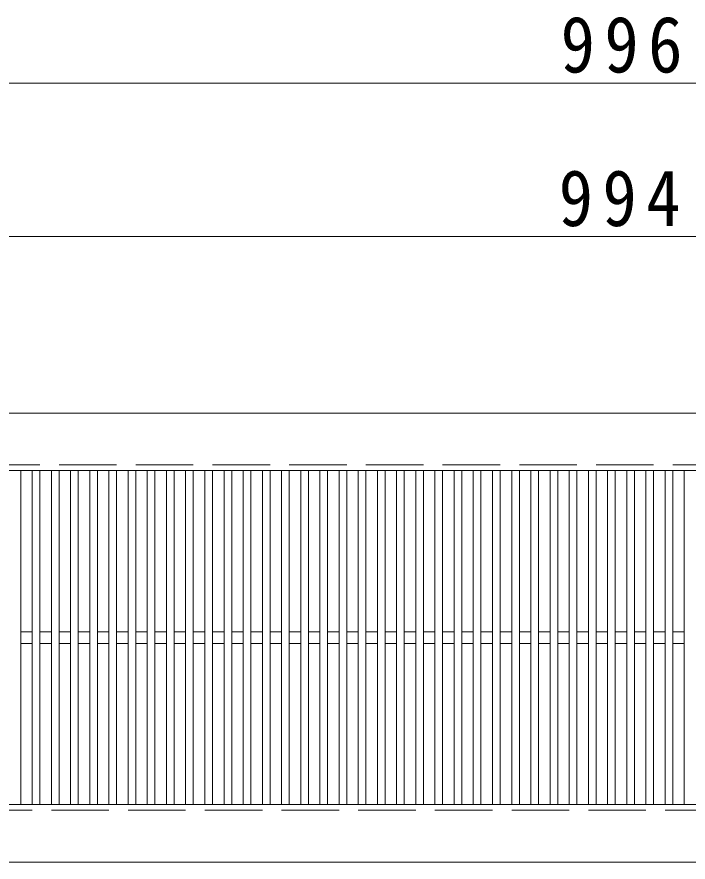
# Model space of a CAD drawing. Units: millimetres at full size, sheet at 1:10; details may follow other scales. Extents: x -1607 to 1854, y -1375 to 1187.
# Drawn here: x -1256 to -906, y 746.7 to 1187.1 of the extents above; entities that cross this region are included whole.
import ezdxf

# ---------------------------------------------------------------- set-up
doc = ezdxf.new("R2010")
doc.units = ezdxf.units.MM
doc.header["$LTSCALE"] = 10
doc.linetypes.add('DASHED3', pattern=[4, 3, -1])
for name, color, linetype, lineweight in [('C-1', 2, 'Continuous', 9), ('C-2', 3, 'Continuous', 9), ('C-4', 7, 'Continuous', 9)]:
    doc.layers.add(name, color=color, linetype=linetype, lineweight=lineweight)
doc.styles.add('ＭＳ ゴシック', font='')
doc.styles.get('ＭＳ ゴシック').set_extended_font_data('MS Gothic')

msp = doc.modelspace()

# ---------------------------------------------------------------- linework, layer by layer
at = {"layer": 'C-1'}
for p, q in [((-444.02, 980.69), (-1438.02, 980.69)), ((-1438.02, 776.69), (-444.02, 776.69)), ((-1438.02, 746.69), (-444.02, 746.69))]:
    msp.add_line(p, q, dxfattribs=at)
at = {"layer": 'C-1', "linetype": 'DASHED3'}
for p, q in [((-444.02, 953.69), (-1438.02, 953.69)), ((-1438.02, 773.69), (-444.02, 773.69))]:
    msp.add_line(p, q, dxfattribs=at)
at = {"layer": 'C-1'}
msp.add_lwpolyline([(-444.02, 980.69), (-444.02, 950.69), (-1438.02, 950.69)], dxfattribs=at)
at = {"layer": 'C-2'}
for p, q in [((-1254.02, 950.69), (-1254.02, 776.69)), ((-1248.02, 776.69), (-1248.02, 950.69)), ((-1244.02, 950.69), (-1244.02, 776.69)), ((-1238.02, 776.69), (-1238.02, 950.69)), ((-1234.02, 950.69), (-1234.02, 776.69)), ((-1228.02, 776.69), (-1228.02, 950.69)), ((-1224.02, 950.69), (-1224.02, 776.69)), ((-1218.02, 776.69), (-1218.02, 950.69)), ((-1214.02, 950.69), (-1214.02, 776.69)), ((-1208.02, 776.69), (-1208.02, 950.69)), ((-1204.02, 950.69), (-1204.02, 776.69)), ((-1198.02, 776.69), (-1198.02, 950.69)), ((-1194.02, 950.69), (-1194.02, 776.69)), ((-1188.02, 776.69), (-1188.02, 950.69)), ((-1184.02, 950.69), (-1184.02, 776.69)), ((-1178.02, 776.69), (-1178.02, 950.69)), ((-1174.02, 950.69), (-1174.02, 776.69)), ((-1168.02, 776.69), (-1168.02, 950.69)), ((-1164.02, 950.69), (-1164.02, 776.69)), ((-1158.02, 776.69), (-1158.02, 950.69)), ((-1154.02, 950.69), (-1154.02, 776.69)), ((-1148.02, 776.69), (-1148.02, 950.69)), ((-1144.02, 950.69), (-1144.02, 776.69)), ((-1138.02, 776.69), (-1138.02, 950.69)), ((-1134.02, 950.69), (-1134.02, 776.69)), ((-1128.02, 776.69), (-1128.02, 950.69)), ((-1124.02, 950.69), (-1124.02, 776.69)), ((-1118.02, 776.69), (-1118.02, 950.69)), ((-1114.02, 950.69), (-1114.02, 776.69)), ((-1108.02, 776.69), (-1108.02, 950.69)), ((-1104.02, 950.69), (-1104.02, 776.69)), ((-1098.02, 776.69), (-1098.02, 950.69)), ((-1094.02, 950.69), (-1094.02, 776.69)), ((-1088.02, 776.69), (-1088.02, 950.69)), ((-1084.02, 950.69), (-1084.02, 776.69)), ((-1078.02, 776.69), (-1078.02, 950.69)), ((-1074.02, 950.69), (-1074.02, 776.69)), ((-1068.02, 776.69), (-1068.02, 950.69)), ((-1064.02, 950.69), (-1064.02, 776.69)), ((-1058.02, 776.69), (-1058.02, 950.69)), ((-1054.02, 950.69), (-1054.02, 776.69)), ((-1048.02, 776.69), (-1048.02, 950.69)), ((-1044.02, 950.69), (-1044.02, 776.69)), ((-1038.02, 776.69), (-1038.02, 950.69)), ((-1034.02, 950.69), (-1034.02, 776.69)), ((-1028.02, 776.69), (-1028.02, 950.69)), ((-1024.02, 950.69), (-1024.02, 776.69)), ((-1018.02, 776.69), (-1018.02, 950.69)), ((-1014.02, 950.69), (-1014.02, 776.69)), ((-1008.02, 776.69), (-1008.02, 950.69)), ((-1004.02, 950.69), (-1004.02, 776.69)), ((-998.02, 776.69), (-998.02, 950.69)), ((-994.02, 950.69), (-994.02, 776.69)), ((-988.02, 776.69), (-988.02, 950.69)), ((-984.02, 950.69), (-984.02, 776.69)), ((-978.02, 776.69), (-978.02, 950.69)), ((-974.02, 950.69), (-974.02, 776.69)), ((-968.02, 776.69), (-968.02, 950.69)), ((-964.02, 950.69), (-964.02, 776.69)), ((-958.02, 776.69), (-958.02, 950.69)), ((-954.02, 950.69), (-954.02, 776.69)), ((-948.02, 776.69), (-948.02, 950.69)), ((-944.02, 950.69), (-944.02, 776.69)), ((-938.02, 776.69), (-938.02, 950.69)), ((-934.02, 950.69), (-934.02, 776.69)), ((-928.02, 776.69), (-928.02, 950.69)), ((-924.02, 950.69), (-924.02, 776.69)), ((-918.02, 776.69), (-918.02, 950.69)), ((-914.02, 950.69), (-914.02, 776.69)), ((-908.02, 776.69), (-908.02, 950.69)), ((-1248.02, 866.69), (-1254.02, 866.69)), ((-1238.02, 866.69), (-1244.02, 866.69)), ((-1228.02, 866.69), (-1234.02, 866.69)), ((-1218.02, 866.69), (-1224.02, 866.69)), ((-1208.02, 866.69), (-1214.02, 866.69)), ((-1198.02, 866.69), (-1204.02, 866.69)), ((-1188.02, 866.69), (-1194.02, 866.69)), ((-1178.02, 866.69), (-1184.02, 866.69)), ((-1168.02, 866.69), (-1174.02, 866.69)), ((-1158.02, 866.69), (-1164.02, 866.69)), ((-1148.02, 866.69), (-1154.02, 866.69)), ((-1138.02, 866.69), (-1144.02, 866.69)), ((-1128.02, 866.69), (-1134.02, 866.69)), ((-1118.02, 866.69), (-1124.02, 866.69)), ((-1108.02, 866.69), (-1114.02, 866.69)), ((-1098.02, 866.69), (-1104.02, 866.69)), ((-1088.02, 866.69), (-1094.02, 866.69)), ((-1078.02, 866.69), (-1084.02, 866.69)), ((-1068.02, 866.69), (-1074.02, 866.69)), ((-1058.02, 866.69), (-1064.02, 866.69)), ((-1048.02, 866.69), (-1054.02, 866.69)), ((-1038.02, 866.69), (-1044.02, 866.69)), ((-1028.02, 866.69), (-1034.02, 866.69)), ((-1018.02, 866.69), (-1024.02, 866.69)), ((-1008.02, 866.69), (-1014.02, 866.69)), ((-998.02, 866.69), (-1004.02, 866.69)), ((-988.02, 866.69), (-994.02, 866.69)), ((-978.02, 866.69), (-984.02, 866.69)), ((-968.02, 866.69), (-974.02, 866.69)), ((-958.02, 866.69), (-964.02, 866.69)), ((-948.02, 866.69), (-954.02, 866.69)), ((-938.02, 866.69), (-944.02, 866.69)), ((-928.02, 866.69), (-934.02, 866.69)), ((-918.02, 866.69), (-924.02, 866.69)), ((-908.02, 866.69), (-914.02, 866.69)), ((-1248.02, 860.69), (-1254.02, 860.69)), ((-1238.02, 860.69), (-1244.02, 860.69)), ((-1228.02, 860.69), (-1234.02, 860.69)), ((-1218.02, 860.69), (-1224.02, 860.69)), ((-1208.02, 860.69), (-1214.02, 860.69)), ((-1198.02, 860.69), (-1204.02, 860.69)), ((-1188.02, 860.69), (-1194.02, 860.69)), ((-1178.02, 860.69), (-1184.02, 860.69)), ((-1168.02, 860.69), (-1174.02, 860.69)), ((-1158.02, 860.69), (-1164.02, 860.69)), ((-1148.02, 860.69), (-1154.02, 860.69)), ((-1138.02, 860.69), (-1144.02, 860.69)), ((-1128.02, 860.69), (-1134.02, 860.69)), ((-1118.02, 860.69), (-1124.02, 860.69)), ((-1108.02, 860.69), (-1114.02, 860.69)), ((-1098.02, 860.69), (-1104.02, 860.69)), ((-1088.02, 860.69), (-1094.02, 860.69)), ((-1078.02, 860.69), (-1084.02, 860.69)), ((-1068.02, 860.69), (-1074.02, 860.69)), ((-1058.02, 860.69), (-1064.02, 860.69)), ((-1048.02, 860.69), (-1054.02, 860.69)), ((-1038.02, 860.69), (-1044.02, 860.69)), ((-1028.02, 860.69), (-1034.02, 860.69)), ((-1018.02, 860.69), (-1024.02, 860.69)), ((-1008.02, 860.69), (-1014.02, 860.69)), ((-998.02, 860.69), (-1004.02, 860.69)), ((-988.02, 860.69), (-994.02, 860.69)), ((-978.02, 860.69), (-984.02, 860.69)), ((-968.02, 860.69), (-974.02, 860.69)), ((-958.02, 860.69), (-964.02, 860.69)), ((-948.02, 860.69), (-954.02, 860.69)), ((-938.02, 860.69), (-944.02, 860.69)), ((-928.02, 860.69), (-934.02, 860.69)), ((-918.02, 860.69), (-924.02, 860.69)), ((-908.02, 860.69), (-914.02, 860.69))]:
    msp.add_line(p, q, dxfattribs=at)
at = {"layer": 'C-4'}
for p, q in [((-1590.02, 1152.69), (-292.02, 1152.69)), ((-1590.02, 1072.69), (-292.02, 1072.69))]:
    msp.add_line(p, q, dxfattribs=at)

# ---------------------------------------------------------------- texts
at = {"layer": 'C-4', "color": 2, "char_height": 29.33, "attachment_point": 7, "style": 'ＭＳ ゴシック'}
for s, insert in [('\\T1.27;\\W0.9;996', (-972.52, 1157.69)), ('\\T1.27;\\W0.9;994', (-973.52, 1077.69))]:
    msp.add_mtext(s, dxfattribs=dict(at, insert=insert))

doc.saveas('drawing.dxf')
